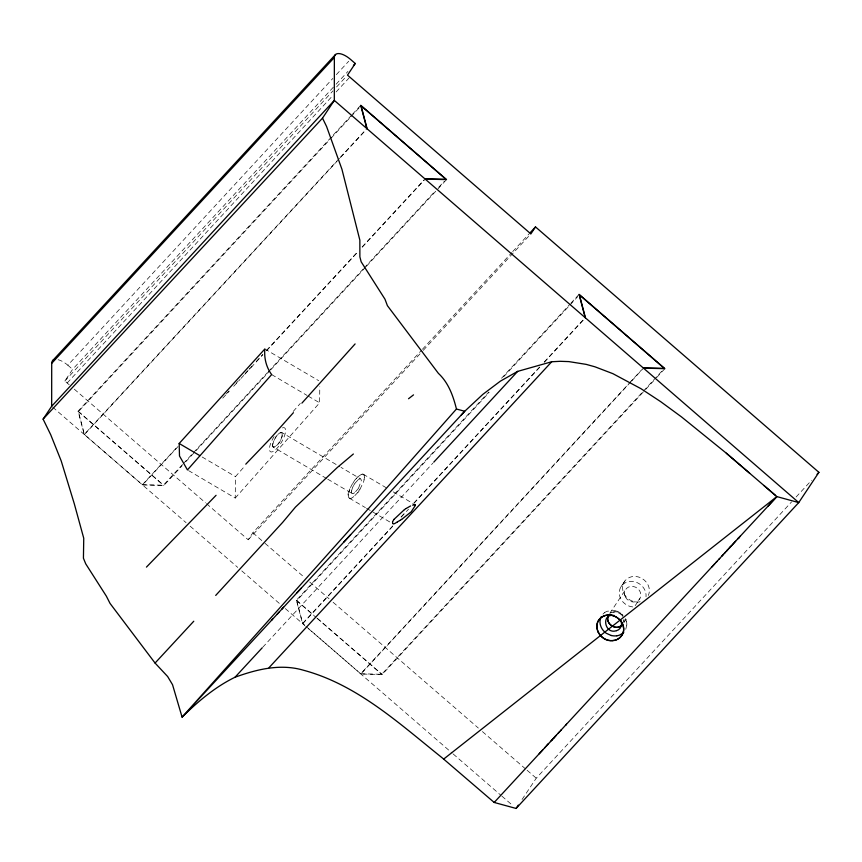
<?xml version="1.0" encoding="UTF-8"?>
<svg xmlns="http://www.w3.org/2000/svg" width="862" height="862" viewBox="0 0 862 862"><rect width="100%" height="100%" fill="white"/><g stroke="black" fill="none" stroke-linecap="round" stroke-linejoin="round"><path stroke-width="0.65" stroke-dasharray="4.31 3.23" d="M188.584 470.609L235.229 498.064L235.466 476.611L245.239 465.577M235.229 498.064L319.619 402.823L319.791 386.726M272.575 445.298C273.513 440.385 276.454 433.284 281.842 432.541L339.854 466.687M364.475 477.505L364.087 475.027M626.76 625.112L625.737 629.357A14.007 12.477 34.2 0 1 624.875 630.887M351.556 490.898L351.599 492.827M351.524 491.103L352.364 488.086M349.088 491.221L349.476 490.079M352.483 487.773L353.291 486.039M350.468 487.644L351.06 486.383A13.814 4.59 -59.5 0 1 352.784 483.302M358.581 488.118L361.34 480.436A8.631 3.039 -56.8 0 0 361.35 480.177L360.736 478.981L341.007 467.366M353.571 485.511L354.896 483.356M360.036 489.217L363.538 481.847A13.814 4.676 -59.3 0 0 364.152 479.703M358.398 488.431L354.788 492.676M69.208 384.754L64.855 380.982L72.602 369.356L335.199 85.198M206.503 503.656L248.202 539.763L252.857 532.781L421.54 350.252M620.888 586.947L624.185 582.001M609.736 613.388L625.866 589.177M623.743 622.849L627.428 617.321M635.208 605.641L639.895 598.616M522.06 799.483L536.25 778.192L791.542 501.932M623.366 583.24L624.831 581.053M355.036 483.162L358.344 479.574M357.795 492.504L353.722 496.803M355.403 479.52L356.491 478.205M293.209 411.443L300.31 403.416M58.12 359.713A15.387 6.918 42.7 0 1 67.818 365.208L332.807 78.464M336.342 74.638L348.701 61.256M336.115 84.207L347.968 71.384M64.855 380.982L332.915 90.909M336.568 86.965L345.684 77.095M67.171 382.997L332.506 95.887M336.148 91.932L349.821 77.138M339.52 158.188L84.217 434.448L78.076 411.152L351.61 115.152M352.526 114.172L360.725 105.293M182.539 464.489L163.392 485.209L142.381 484.724L84.454 434.567L78.41 411.627L330.06 139.31M330.976 138.329L350.123 117.609M351.028 116.618L359.238 107.739M340.425 157.207L366.867 128.589M84.454 434.567L337.02 161.269M340.662 157.315L365.283 130.679M142.381 484.724L177.938 446.247M226.264 393.956L229.001 390.992M236.296 383.105L238.117 381.123M245.411 373.235L248.148 370.272M249.064 369.292L252.706 365.337M256.359 361.393L262.738 354.487M266.38 350.543L358.473 250.896M362.115 246.941L424.115 179.856M178.1 446.473L142.542 484.961L163.877 485.446L182.119 465.717M222.773 398.136L229.163 391.229M233.721 386.295L240.099 379.388M241.015 378.396L243.741 375.444M244.657 374.453L250.131 368.537M251.036 367.546L262.888 354.724M266.541 350.769L358.635 251.122M362.277 247.178L424.276 180.083M183.455 463.508L192.571 453.638M193.476 452.647L267.328 372.74M268.244 371.748L363.064 269.138M363.979 268.147L435.094 191.192M438.747 187.248L444.21 181.332M185.761 461.773L269.644 371.005M270.56 370.013L365.38 267.403M366.296 266.412L446.527 179.598M422.445 349.261L511.802 252.577M512.718 251.585L529.128 233.828M248.202 539.763L422.358 351.319M423.264 350.328L530.852 233.904M392.813 525.842L302.551 623.517L296.409 600.221L488.797 392.038M501.555 378.224L569.944 304.221M570.849 303.241L579.059 294.362M304.825 625.392L302.788 623.635L296.743 600.685L489.131 392.512M503.72 376.726L577.572 296.808M262.662 647.33L432.875 463.131M401.024 516.963L405.582 512.028M413.782 503.149L540.528 366.005M544.17 362.062L585.201 317.658M302.788 623.635L393.061 525.949M401.261 517.071L408.556 509.183M414.029 503.257L540.765 366.124M544.407 362.169L583.617 319.748M305.838 626.275L360.715 673.793L628.775 383.719M629.68 382.739L641.533 369.906M630.758 381.974L360.866 674.019L382.211 674.515L644.798 390.367M631.663 380.993L643.515 368.16M360.715 673.793L381.726 674.278L642.492 392.102M643.397 391.111L662.544 370.391M645.713 389.376L655.745 378.526M656.65 377.545L664.861 368.656M796.1 496.997L811.605 480.231M357.967 476.686L361.566 474.262M354.681 492.762L353.226 493.581M358.376 479.552L360.197 478.819M604.639 612.613L605.652 611.966A13.9 12.273 30 0 1 607.365 611.201L614.692 610.608A13.738 12.294 34 0 1 616.686 611.169M621.771 614.746L616.621 611.826L611.093 612.656A8.458 7.532 33.7 0 0 610.479 613.054C614.423 610.221 620.328 611.998 622.73 616.018M610.479 613.054L611.093 612.656M352.87 493.667L351.976 493.43M350.629 498.387L349.013 497.88A13.921 4.666 -59.2 0 1 348.496 497.008A13.792 4.633 -59.2 0 1 348.28 495.424M362.471 474.089L362.988 474.143A13.781 4.612 -58.6 0 1 363.807 474.606A13.857 4.601 -60.8 0 1 364.023 475.124M326.558 478.496L273.189 447.076C278.167 446.441 283.512 437.777 281.842 432.541M264.839 348.991L318.703 380.692M271.649 374.582L307.055 395.421M308.197 396.1L319.619 402.823M363.214 474.219L388.687 489.185M393.223 491.879L412.844 503.43M327.722 479.175L352.052 493.495M349.379 498.182L365.391 507.61M366.533 508.278L391.682 523.083M202.15 457L235.466 476.611M67.818 365.208L72.602 369.356M252.857 532.781L264.031 542.457M265.043 543.34L304.663 577.648M309.738 582.044L329.036 598.756M333.098 602.269L478.345 728.056M482.408 731.579L526.089 769.4M527.102 770.272L536.25 778.192M74.294 389.161L205.49 502.772M78.076 411.152L163.877 485.446M296.409 600.221L313.563 615.08M317.604 618.571L382.211 674.515M78.41 411.627L163.392 485.209M296.743 600.685L315.966 617.332M316.979 618.205L381.726 674.278M52.679 407.144L186.084 522.674M190.136 526.176L237.729 567.401M241.791 570.903L280.269 604.23M285.333 608.615L304.555 625.262M308.585 628.754L452.173 753.097M453.186 753.981L500.876 795.27M501.889 796.143L513.052 805.808M621.771 614.078L623.107 615.393M351.933 493.398L351.61 492.838M273.082 447.001L272.575 445.482M621.502 614.466L622.504 615.683A8.458 7.532 33.7 0 1 622.935 616.373M626.48 621.814L626.124 620.511A13.857 12.424 32.6 0 0 625.456 618.593M623.969 619.595L623.851 621.858L623.959 619.476M632.751 606.934A13.846 12.327 33.7 0 1 619.293 592.453A13.846 12.327 33.7 0 1 633.538 581.559A13.846 12.327 33.7 0 1 646.026 596.795M640.132 601.784A13.846 12.327 33.7 0 1 622.623 588.865A13.846 12.327 33.7 0 1 638.117 576.883A13.846 12.327 33.7 0 1 648.332 595.437M282.424 427.908A13.846 4.633 -59.5 0 1 283.027 439.351A13.846 4.633 -59.5 0 1 270.776 451.882A13.846 4.633 -59.5 0 1 274.235 436.291M602.958 614.132A13.835 12.294 30.9 0 1 604.671 612.645M626.555 621.804A13.792 12.38 30.5 0 1 626.825 625.122M616.707 611.093A13.943 12.51 34.1 0 1 618.593 611.891L620.274 612.936A13.706 12.391 33.4 0 1 621.75 614.11M353.776 496.587A13.846 4.569 -59.1 0 1 351.631 497.977M356.426 478.41A13.846 4.569 -59.1 0 1 357.859 476.891M361.717 474.283A13.846 4.569 -59.1 0 1 362.611 474.132M351.513 498.279A13.846 4.666 -59.9 0 1 350.586 498.484M348.593 492.924A13.792 4.633 -59.2 0 1 350.371 487.817M348.517 495.154A14.061 4.547 -60.8 0 1 348.582 494.389M348.011 494.993A13.911 4.816 -58.5 0 1 348.226 493.183M352.838 483.345A14.094 4.719 -59.5 0 1 353.571 482.203L353.894 481.567A13.717 4.622 -59.5 0 1 355.381 479.369M364.346 477.645A13.857 4.569 -59.9 0 1 363.99 479.832M359.907 489.099A13.857 4.644 -59.6 0 1 358.829 490.769M359.012 491.103A13.997 5.064 -60 0 1 357.838 492.719M281.949 432.616L281.863 432.562A8.458 2.834 -59.5 0 0 273.308 442.077A8.458 2.834 -59.5 0 0 277.381 444.814A8.458 2.834 -59.5 0 0 281.852 432.552M625.349 596.903A8.458 7.532 33.7 0 0 639.507 599.198A8.458 7.532 33.7 0 0 633.204 586.472A8.458 7.532 33.7 0 0 625.349 596.903"/><path stroke-width="1.29" d="M530.033 232.837L535.507 226.921L818.9 472.333L798.74 502.589L516.09 808.448L494.195 802.457L442.077 757.741C399.677 723.832 357.202 684.633 303.489 670.237C280.462 663.449 256.941 669.289 235.024 677.23C214.95 687.036 197.904 701.593 182.076 717.119L172.54 684.708L167.648 676.53L155.063 663.05L110.024 603.389L106.382 596.202L85.726 563.834L83.431 558.22L83.743 538.233L74.283 503.731L61.202 460.922L50.75 434.804L43.1 419.126L51.666 406.271L51.709 363.333A15.387 6.918 42.7 0 1 54.521 359.551M535.507 226.921L530.852 233.904L347.505 75.123L355.263 63.486L350.468 59.349A15.387 6.918 42.7 0 0 334.359 57.463L334.316 100.401L322.507 118.137L43.1 419.126M608.238 615.802C605.146 622.73 614.1 630.079 620.457 626.383M179.177 443.477L179.501 455.998L187.442 469.93L271.649 374.582C266.218 367.244 264.009 358.01 264.839 348.991L179.177 443.477L199.855 455.642M415.247 505.595L411.271 511.726L401.789 519.312M415.193 504.906L415.247 505.455M600.405 618.69L599.995 621.2A13.932 12.391 34.3 0 0 600.103 623.183L600.157 623.851A13.835 12.284 34.4 0 0 600.674 625.801A13.652 12.251 32.2 0 0 601.439 627.676A13.997 12.348 35 0 0 602.452 629.389L603.228 630.445A13.9 12.165 34.7 0 0 604.574 631.792M392.544 521.909L392.673 523.643M608.27 615.705L607.796 617.138A8.458 7.532 33.7 0 0 609.617 623.948L611.945 625.963L615.026 627.17A8.458 7.532 33.7 0 0 617.548 627.288L619.509 626.825M392.673 521.564L393.945 519.43M612.429 640.595C619.336 640.585 625.133 633.624 623.452 626.825M516.09 808.448L518.331 805.086M393.966 519.398L404.289 509.744M301.915 403.125L355.101 343.927M322.507 118.137L326.59 126.531L341.934 169.264L359.853 240.164L359.874 256.833L361.156 261.789L384.991 299.222L387.404 305.665L438.37 373.332C448.509 382.76 453.186 395.927 456.451 409.019L354.304 524.581L182.076 717.119L464.715 411.271L482.871 394.343L500.413 381.133L517.674 371.371L551.723 361.749L560.246 361.307L568.812 361.598L586.138 364.367L594.942 366.803L612.893 373.666L641.005 388.708L660.734 401.692L681.443 416.863L726.332 453.207L776.845 496.598L798.74 502.589L334.316 100.401L51.666 406.271M293.403 412.672L270.065 438.833L245.767 464.176M740.253 536.196L737.409 539.278M735.34 541.519L735.609 541.228M545.56 746.891L544.536 747.99M548.437 743.766L545.98 746.427M555.462 736.159L551.378 740.587M554.546 737.161L553.587 738.195M555.128 736.525L556.281 735.286M716.16 562.272L716.979 561.388M738.357 538.254L739.014 537.543L738.281 538.33M718.908 559.298L719.695 558.447M52.905 360.338L335.555 54.468M51.709 363.333L334.359 57.463M353.431 65.458L355.263 63.486M193.778 621.222L155.063 663.05M271.487 620.371L272.607 619.153M277.144 614.25L279.223 611.998M281.669 609.348L283.641 607.214M296.884 592.884L301.301 588.099M343.809 542.112L350.629 534.731M461.321 414.945L464.715 411.271L456.451 409.019M235.024 677.23L262.177 647.847M433.769 462.161L517.674 371.371M269.073 667.619L551.723 361.749M494.195 802.457L547.381 744.908M547.23 745.07L548.006 744.24M547.532 744.757L548.544 743.647M443.682 759.077L776.856 496.598L549.159 742.979L549.6 742.516M539.106 753.873L542.715 749.962M558.145 733.26L559.384 731.913M560.419 730.793L561.41 729.726M565.483 725.33L565.978 724.78M712.098 566.668L711.527 567.293M712.551 566.183L714.673 563.877M723.574 554.255L721.645 556.335M724.554 553.188L725.61 552.046M728.95 548.437L730.868 546.357M732.732 544.342L733.465 543.556M733.777 543.211L734.866 542.026M767.762 506.436L776.845 496.598M817.079 474.305L818.9 472.333M727.28 550.236L726.752 550.807L728.498 548.922M730.286 546.982L729.467 547.876M731.019 546.196L731.978 545.161M551.249 740.727L551.788 740.146M566.075 724.683L566.506 724.209M215.705 595.426L282.596 522.447L295.461 507.093L337.29 467.516L353.366 454.005M216.06 495.316L146.443 567.11M618.754 627.062L621.901 625.327M621.717 625.5L620.543 626.34M408.534 398.74L413.512 394.871M397.393 521.909L399.623 520.594M404.45 509.625L405.786 508.709M397.274 521.995L394.688 523.568M406.25 508.408L410.592 505.951M401.638 519.409L401.099 519.743M621.114 634.357L622.127 633.699A13.803 12.273 31.2 0 0 623.819 632.191M400.561 520.066L399.731 520.54M394.009 523.87L393.449 523.945M412.586 505.143L413.965 504.798M616.384 630.704C604.456 634.755 600.803 613.076 614.186 615.49M616.535 630.661C620.963 629.583 622.935 623.959 620.575 620.177M616.869 635.822L618.808 635.359A13.943 12.348 31.5 0 0 621.082 634.292M414.137 504.776L415.075 504.723M612.343 640.606C600.254 642.039 590.535 624.519 601.988 616.998C610.113 611.751 622.008 617.709 623.495 627.04M425.031 178.865L446.042 179.35L361.059 105.767L367.104 128.707M425.192 179.102L446.527 179.598L360.725 105.293L366.867 128.589M643.364 367.934L664.376 368.419L579.393 294.836L585.438 317.776M643.515 368.16L664.861 368.656L579.059 294.362L585.201 317.658M611.395 635.553L606.482 633.376A13.943 12.424 33.7 0 1 604.499 631.857M775.606 495.521L763.861 485.435M726.332 453.207L749.628 473.216M600.372 618.668A13.846 12.359 31.9 0 1 601.019 616.955M616.858 635.779A13.792 12.23 32.9 0 1 613.453 635.854A13.77 12.273 33.7 0 1 611.406 635.488M598.153 632.051A13.846 12.327 33.7 0 0 621.276 636.21A13.846 12.327 33.7 0 0 611.363 615.252A13.846 12.327 33.7 0 0 598.153 632.051"/></g></svg>
